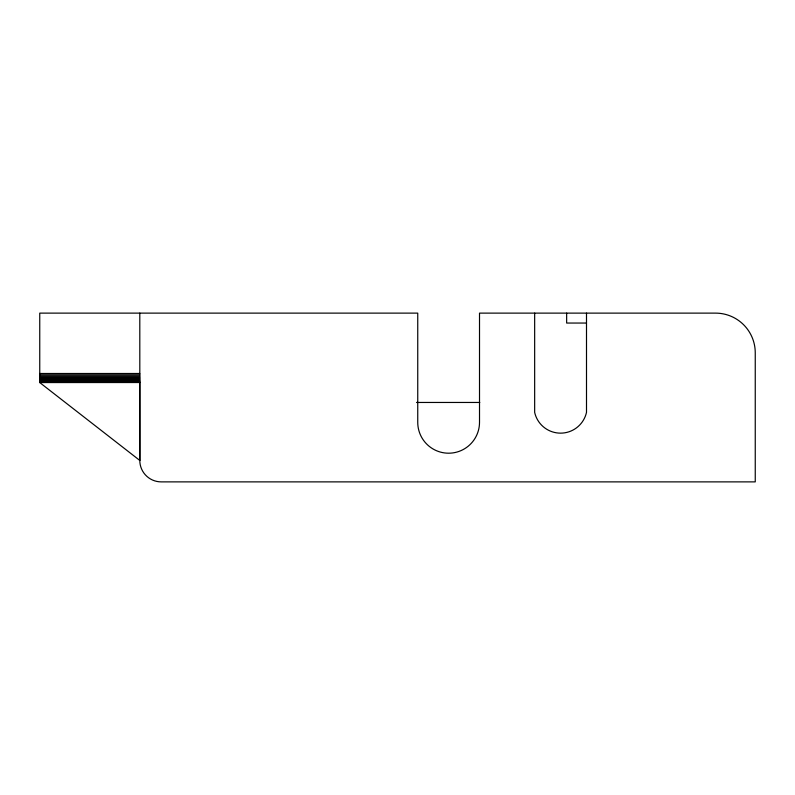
<?xml version="1.0" encoding="UTF-8"?>
<svg xmlns="http://www.w3.org/2000/svg" width="795" height="795" viewBox="0 0 795 795"><rect width="100%" height="100%" fill="white"/><g stroke="black" fill="none" stroke-linecap="round" stroke-linejoin="round"><path stroke-width="1.19" d="M39.75 382.564L39.75 313.121L417.743 313.121L417.743 422.314A30.886 30.886 0 0 0 448.628 453.2A30.886 30.886 0 0 0 479.514 422.314L479.514 313.121L715.54 313.121A39.71 39.71 0 0 1 755.25 352.831L755.25 481.879L161.226 481.879A21.425 21.425 0 0 1 139.801 460.444L39.75 382.564L139.801 382.524L139.831 460.444L139.801 313.121M586.501 323.048L566.646 323.048L566.646 313.121M39.75 373.491L139.801 373.491M39.75 374.842L139.801 374.842M39.75 376.134L139.801 376.134M39.75 377.367L139.801 377.367M39.75 378.509L139.801 378.509M39.75 379.543L139.801 379.543M39.75 380.447L139.801 380.447M39.75 381.203L139.801 381.203M39.75 381.809L139.801 381.809M39.75 382.256L139.801 382.256M416.5 402.459L479.783 402.459M586.501 313.121L586.501 412.386A26.563 26.563 0 0 1 534.657 412.386L534.657 313.121"/></g></svg>
